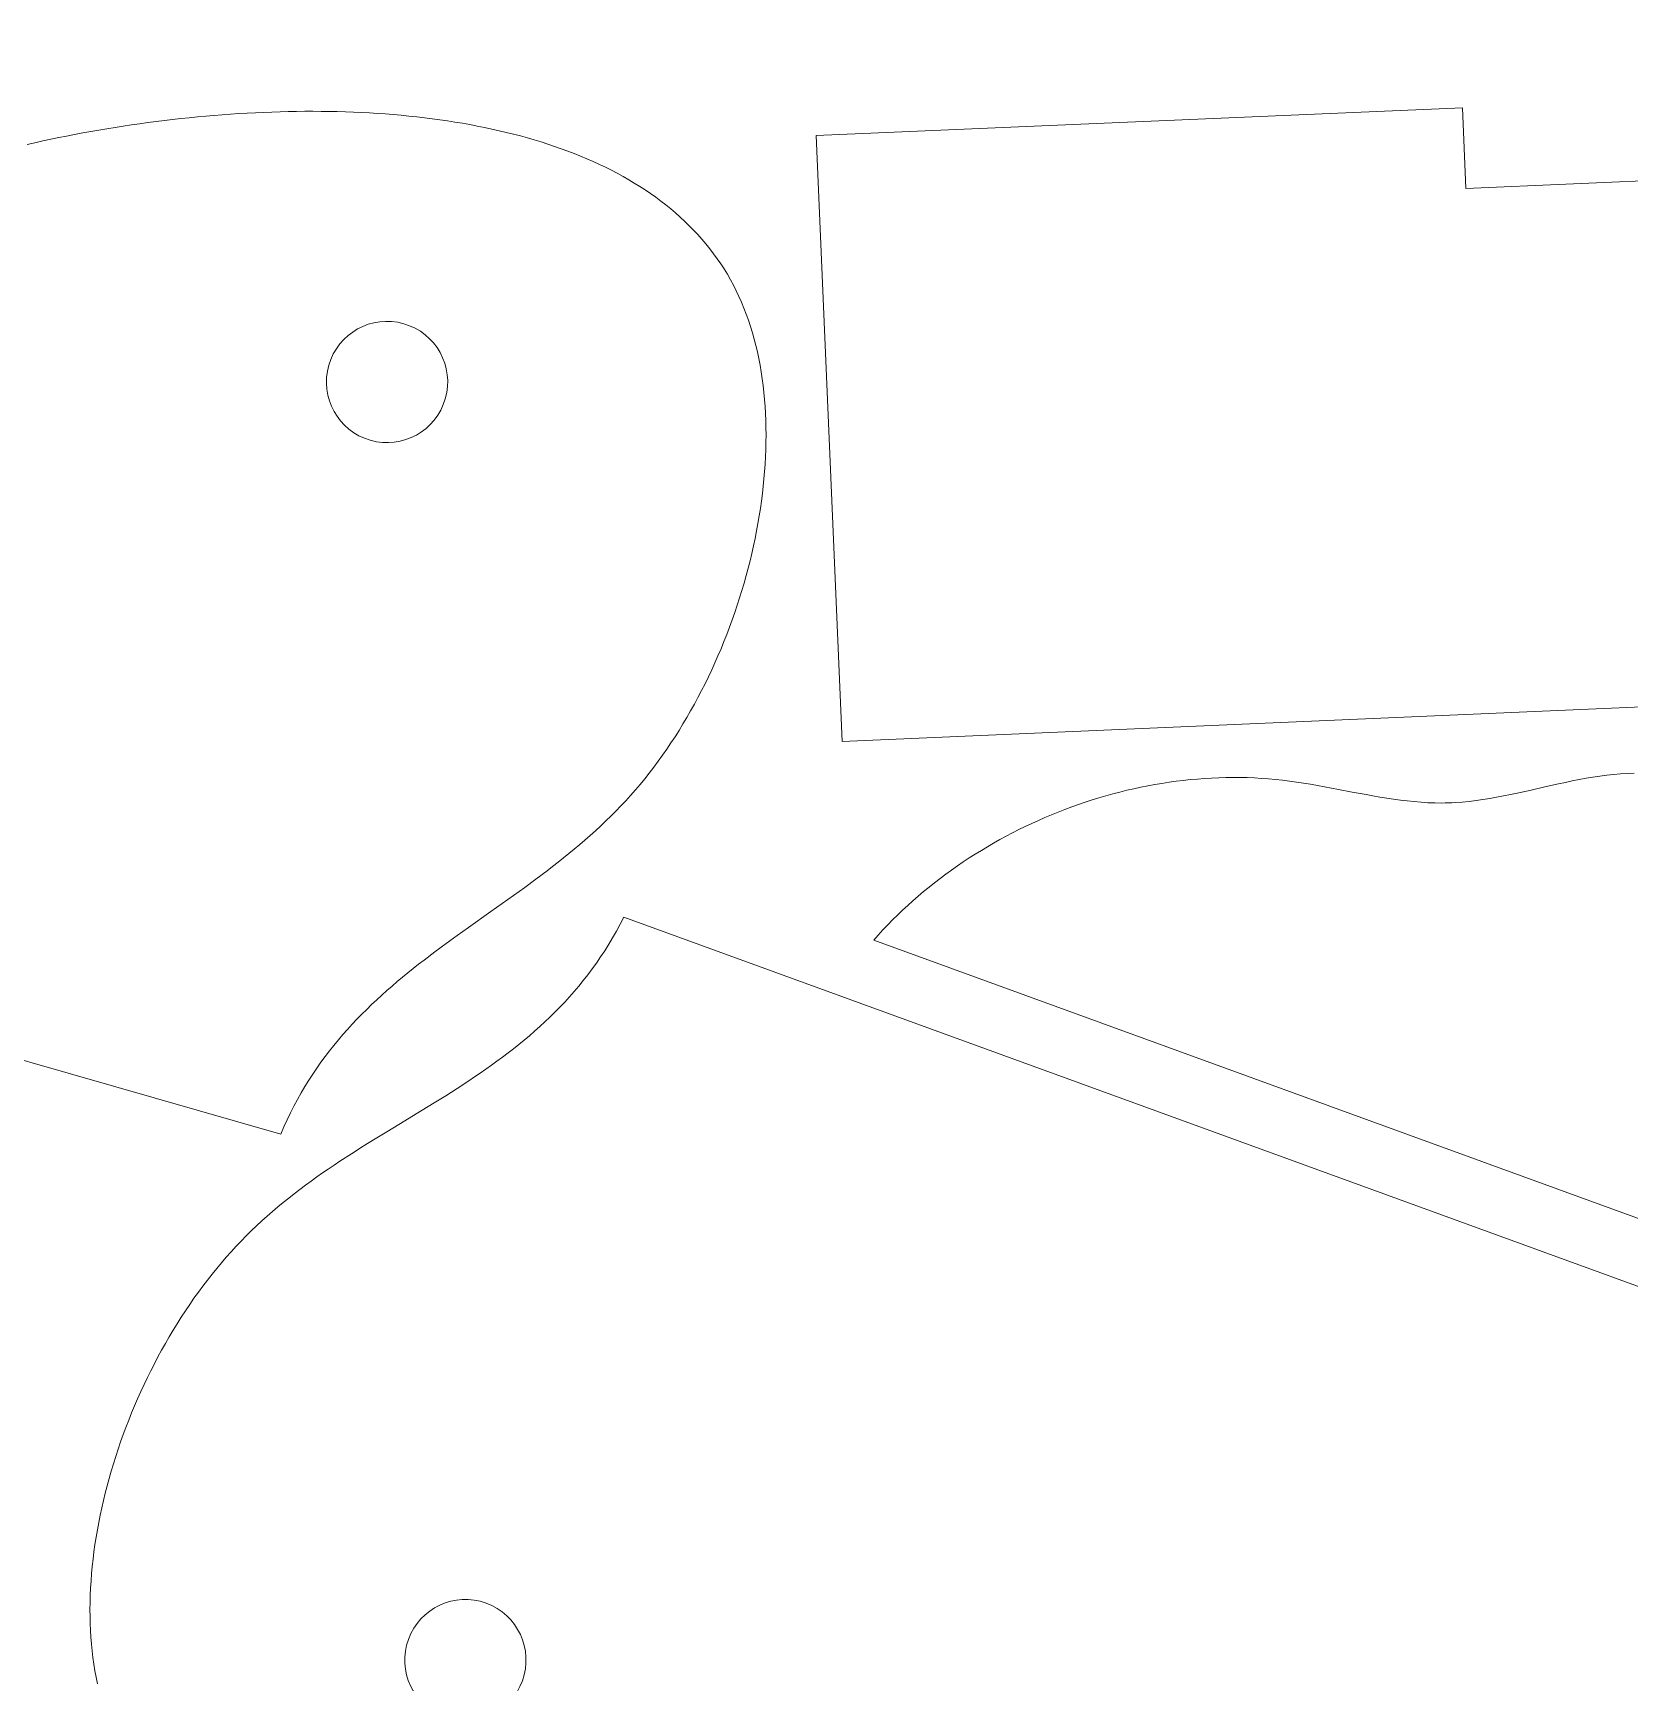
# Model space of a CAD drawing. Header units: inches. Extents: x 0.5 to 31.5, y 7.5 to 12.3.
# Drawn here: x 20.591 to 23.058, y 9.528 to 12.077 of the extents above; entities that cross this region are included whole.
import ezdxf

# ---------------------------------------------------------------- set-up
doc = ezdxf.new("R2010")
doc.units = ezdxf.units.IN
doc.header["$MEASUREMENT"] = 0
doc.layers.add('Layer 1', color=7, linetype='Continuous')

msp = doc.modelspace()

# ---------------------------------------------------------------- linework, layer by layer
at = {"layer": 'Layer 1', "lineweight": 0}
for points in [[(25.4847, 12.0773), (24.4856, 12.0343), (24.491, 11.9094), (24.0549, 11.8907), (24.0495, 12.0155), (23.3002, 11.9833), (23.3056, 11.8584), (22.806, 11.8369), (22.8007, 11.9618), (21.8016, 11.9188), (21.8419, 10.9821), (23.5903, 11.0574), (23.5849, 11.1823), (25.5196, 11.2656), (25.4847, 12.0773)], [(20.974, 10.375), (20.9788, 10.3861), (20.9838, 10.3971), (20.989, 10.4078), (20.9943, 10.4183), (20.9998, 10.4286), (21.0055, 10.4386), (21.0113, 10.4485), (21.0173, 10.4581), (21.0234, 10.4676), (21.0296, 10.4769), (21.036, 10.4859), (21.0426, 10.4948), (21.0492, 10.5036), (21.056, 10.5121), (21.0629, 10.5205), (21.07, 10.5287), (21.0771, 10.5368), (21.0844, 10.5448), (21.0917, 10.5526), (21.0992, 10.5603), (21.1068, 10.5678), (21.1144, 10.5752), (21.1222, 10.5825), (21.13, 10.5897), (21.138, 10.5968), (21.146, 10.6038), (21.154, 10.6107), (21.1622, 10.6175), (21.1704, 10.6242), (21.1787, 10.6308), (21.187, 10.6374), (21.1954, 10.6439), (21.2123, 10.6568), (21.2294, 10.6694), (21.2466, 10.6819), (21.264, 10.6943), (21.2988, 10.7189), (21.3163, 10.7313), (21.3337, 10.7437), (21.3511, 10.7563), (21.3684, 10.769), (21.3856, 10.7819), (21.3941, 10.7885), (21.4026, 10.7951), (21.411, 10.8019), (21.4194, 10.8086), (21.4277, 10.8155), (21.436, 10.8225), (21.4442, 10.8296), (21.4524, 10.8367), (21.4605, 10.844), (21.4685, 10.8514), (21.4764, 10.859), (21.4842, 10.8666), (21.492, 10.8744), (21.4997, 10.8823), (21.5072, 10.8904), (21.5147, 10.8986), (21.5221, 10.907), (21.5293, 10.9155), (21.5365, 10.9242), (21.5435, 10.9331), (21.5505, 10.9421), (21.5573, 10.9513), (21.564, 10.9606), (21.5706, 10.97), (21.5771, 10.9796), (21.5834, 10.9893), (21.5896, 10.9991), (21.5957, 11.009), (21.6017, 11.0191), (21.6076, 11.0293), (21.6133, 11.0396), (21.6189, 11.05), (21.6244, 11.0605), (21.6298, 11.0711), (21.635, 11.0817), (21.6401, 11.0925), (21.645, 11.1034), (21.6498, 11.1143), (21.6545, 11.1253), (21.659, 11.1363), (21.6634, 11.1475), (21.6677, 11.1587), (21.6718, 11.1699), (21.6758, 11.1812), (21.6796, 11.1925), (21.6833, 11.2039), (21.6868, 11.2153), (21.6902, 11.2268), (21.6934, 11.2383), (21.6965, 11.2498), (21.6994, 11.2613), (21.7022, 11.2728), (21.7048, 11.2844), (21.7072, 11.2959), (21.7095, 11.3075), (21.7116, 11.319), (21.7136, 11.3306), (21.7154, 11.3421), (21.717, 11.3537), (21.7185, 11.3652), (21.7198, 11.3766), (21.7209, 11.3881), (21.7219, 11.3995), (21.7227, 11.4109), (21.7233, 11.4222), (21.7237, 11.4335), (21.724, 11.4447), (21.7241, 11.4559), (21.724, 11.467), (21.7237, 11.4781), (21.7233, 11.489), (21.7226, 11.5), (21.7218, 11.5108), (21.7208, 11.5215), (21.7196, 11.5322), (21.7182, 11.5428), (21.7166, 11.5532), (21.7148, 11.5636), (21.7129, 11.5739), (21.7107, 11.5841), (21.7084, 11.5941), (21.7058, 11.604), (21.7031, 11.6138), (21.7001, 11.6235), (21.6969, 11.6331), (21.6936, 11.6425), (21.69, 11.6518), (21.6862, 11.6609), (21.6823, 11.6699), (21.6781, 11.6787), (21.6737, 11.6874), (21.6691, 11.6959), (21.6643, 11.7043), (21.6593, 11.7125), (21.6541, 11.7205), (21.6486, 11.7284), (21.643, 11.7361), (21.6372, 11.7437), (21.6313, 11.7512), (21.6251, 11.7585), (21.6187, 11.7656), (21.6122, 11.7726), (21.6055, 11.7794), (21.5986, 11.7861), (21.5915, 11.7927), (21.5843, 11.7991), (21.5769, 11.8054), (21.5693, 11.8115), (21.5615, 11.8175), (21.5536, 11.8233), (21.5456, 11.829), (21.5374, 11.8346), (21.529, 11.84), (21.5205, 11.8453), (21.5118, 11.8505), (21.503, 11.8555), (21.494, 11.8604), (21.485, 11.8651), (21.4757, 11.8697), (21.4664, 11.8742), (21.4569, 11.8786), (21.4472, 11.8828), (21.4375, 11.8869), (21.4276, 11.8909), (21.4176, 11.8947), (21.4075, 11.8984), (21.3972, 11.902), (21.3869, 11.9055), (21.3764, 11.9088), (21.3658, 11.912), (21.3551, 11.9151), (21.3444, 11.9181), (21.3335, 11.921), (21.3225, 11.9237), (21.3114, 11.9263), (21.3002, 11.9288), (21.289, 11.9312), (21.2776, 11.9335), (21.2662, 11.9356), (21.2547, 11.9377), (21.2431, 11.9396), (21.2314, 11.9414), (21.2196, 11.9432), (21.2078, 11.9448), (21.1959, 11.9462), (21.184, 11.9476), (21.1719, 11.9489), (21.1598, 11.9501), (21.1477, 11.9511), (21.1355, 11.9521), (21.1232, 11.953), (21.1109, 11.9537), (21.0985, 11.9544), (21.0861, 11.9549), (21.0737, 11.9554), (21.0612, 11.9557), (21.0487, 11.956), (21.0361, 11.9561), (21.0235, 11.9562), (21.0109, 11.9562), (20.9982, 11.956), (20.9855, 11.9558), (20.9728, 11.9555), (20.9601, 11.9551), (20.9473, 11.9546), (20.9346, 11.954), (20.9218, 11.9534), (20.909, 11.9526), (20.8962, 11.9518), (20.8834, 11.9508), (20.8706, 11.9498), (20.8578, 11.9487), (20.845, 11.9475), (20.8322, 11.9462), (20.8194, 11.9449), (20.8067, 11.9435), (20.7939, 11.942), (20.7812, 11.9404), (20.7684, 11.9387), (20.7557, 11.937), (20.7431, 11.9351), (20.7304, 11.9332), (20.7178, 11.9313), (20.7052, 11.9292), (20.6926, 11.9271), (20.6801, 11.9249), (20.6676, 11.9227), (20.6552, 11.9203), (20.6428, 11.918), (20.6305, 11.9155), (20.6182, 11.913), (20.6059, 11.9104), (20.5937, 11.9077), (20.5816, 11.905)], [(17.8546, 11.2694), (20.974, 10.375)], [(23.0664, 10.9329), (23.0558, 10.9325), (23.0452, 10.9318), (23.0345, 10.9309), (23.0239, 10.9298), (23.0132, 10.9284), (23.0026, 10.9268), (22.992, 10.925), (22.9813, 10.923), (22.9707, 10.921), (22.9601, 10.9187), (22.9494, 10.9164), (22.9281, 10.9117), (22.9069, 10.9068), (22.8856, 10.9021), (22.8749, 10.8998), (22.8643, 10.8977), (22.8537, 10.8956), (22.843, 10.8937), (22.8324, 10.892), (22.8218, 10.8905), (22.8112, 10.8892), (22.8005, 10.8882), (22.7899, 10.8874), (22.7846, 10.8872), (22.7793, 10.887), (22.774, 10.8869), (22.7687, 10.8868), (22.7581, 10.8869), (22.7475, 10.8873), (22.7369, 10.888), (22.7263, 10.8889), (22.7156, 10.89), (22.705, 10.8912), (22.6944, 10.8927), (22.6838, 10.8943), (22.6731, 10.896), (22.6625, 10.8978), (22.6518, 10.8997), (22.6305, 10.9037), (22.6091, 10.9078), (22.5876, 10.9119), (22.5768, 10.9138), (22.5661, 10.9157), (22.5553, 10.9174), (22.5445, 10.9191), (22.5336, 10.9206), (22.5228, 10.922), (22.5119, 10.9231), (22.501, 10.9241), (22.49, 10.9249), (22.4791, 10.9255), (22.4681, 10.926), (22.4571, 10.9262), (22.4461, 10.9263), (22.4351, 10.9262), (22.4241, 10.9259), (22.4131, 10.9254), (22.4021, 10.9247), (22.3911, 10.9239), (22.3801, 10.9229), (22.3691, 10.9217), (22.3582, 10.9204), (22.3472, 10.9189), (22.3363, 10.9172), (22.3253, 10.9154), (22.3144, 10.9134), (22.3035, 10.9112), (22.2927, 10.9088), (22.2819, 10.9064), (22.2711, 10.9037), (22.2603, 10.9009), (22.2496, 10.8979), (22.2389, 10.8948), (22.2283, 10.8915), (22.2177, 10.8881), (22.2072, 10.8845), (22.1967, 10.8808), (22.1863, 10.8769), (22.1759, 10.8728), (22.1656, 10.8687), (22.1554, 10.8644), (22.1452, 10.8599), (22.1351, 10.8553), (22.125, 10.8506), (22.1151, 10.8457), (22.1052, 10.8407), (22.0954, 10.8355), (22.0856, 10.8302), (22.076, 10.8248), (22.0664, 10.8192), (22.057, 10.8136), (22.0476, 10.8077), (22.0383, 10.8018), (22.0291, 10.7957), (22.02, 10.7895), (22.011, 10.7832), (22.0022, 10.7768), (21.9934, 10.7702), (21.9848, 10.7636), (21.9762, 10.7568), (21.9678, 10.7499), (21.9595, 10.7428), (21.9513, 10.7357), (21.9432, 10.7285), (21.9353, 10.7211), (21.9275, 10.7136), (21.9199, 10.706), (21.9123, 10.6984), (21.9049, 10.6906), (21.8977, 10.6827), (21.8906, 10.6747), (24.9399, 9.5648)], [(21.5042, 10.7101), (21.4986, 10.6993), (21.4929, 10.6887), (21.487, 10.6784), (21.4809, 10.6683), (21.4747, 10.6584), (21.4684, 10.6488), (21.4619, 10.6394), (21.4552, 10.6302), (21.4485, 10.6212), (21.4416, 10.6124), (21.4346, 10.6038), (21.4274, 10.5953), (21.4202, 10.5871), (21.4128, 10.579), (21.4053, 10.5711), (21.3977, 10.5634), (21.39, 10.5558), (21.3822, 10.5484), (21.3743, 10.5412), (21.3664, 10.534), (21.3583, 10.527), (21.3501, 10.5202), (21.3419, 10.5134), (21.3336, 10.5068), (21.3252, 10.5003), (21.3167, 10.4939), (21.3081, 10.4876), (21.2995, 10.4813), (21.2909, 10.4752), (21.2822, 10.4692), (21.2734, 10.4632), (21.2646, 10.4573), (21.2468, 10.4456), (21.2289, 10.4342), (21.2108, 10.423), (21.1926, 10.4118), (21.1562, 10.3896), (21.1379, 10.3785), (21.1196, 10.3674), (21.1014, 10.356), (21.0833, 10.3446), (21.0652, 10.3328), (21.0563, 10.3269), (21.0473, 10.3209), (21.0385, 10.3148), (21.0296, 10.3086), (21.0208, 10.3023), (21.0121, 10.2959), (21.0034, 10.2894), (20.9948, 10.2828), (20.9862, 10.2761), (20.9777, 10.2693), (20.9693, 10.2623), (20.9609, 10.2553), (20.9526, 10.248), (20.9444, 10.2407), (20.9363, 10.2331), (20.9283, 10.2255), (20.9203, 10.2176), (20.9125, 10.2096), (20.9048, 10.2014), (20.8971, 10.1931), (20.8896, 10.1846), (20.8821, 10.1759), (20.8748, 10.1671), (20.8676, 10.1582), (20.8604, 10.1491), (20.8534, 10.1398), (20.8465, 10.1305), (20.8397, 10.121), (20.8331, 10.1113), (20.8265, 10.1016), (20.8201, 10.0917), (20.8137, 10.0817), (20.8075, 10.0717), (20.8015, 10.0615), (20.7955, 10.0512), (20.7897, 10.0408), (20.784, 10.0303), (20.7784, 10.0198), (20.773, 10.0091), (20.7677, 9.9984), (20.7625, 9.9876), (20.7575, 9.9767), (20.7526, 9.9658), (20.7479, 9.9548), (20.7433, 9.9438), (20.7388, 9.9327), (20.7345, 9.9215), (20.7303, 9.9103), (20.7263, 9.8991), (20.7224, 9.8879), (20.7187, 9.8766), (20.7152, 9.8652), (20.7118, 9.8539), (20.7085, 9.8425), (20.7054, 9.8312), (20.7025, 9.8198), (20.6997, 9.8084), (20.6971, 9.797), (20.6947, 9.7857), (20.6924, 9.7743), (20.6903, 9.7629), (20.6884, 9.7516), (20.6866, 9.7403), (20.6851, 9.729), (20.6837, 9.7177), (20.6824, 9.7065), (20.6814, 9.6953), (20.6805, 9.6842), (20.6798, 9.6731), (20.6793, 9.662), (20.679, 9.651), (20.6789, 9.6401), (20.679, 9.6292), (20.6792, 9.6184), (20.6797, 9.6077), (20.6803, 9.5971), (20.6812, 9.5865), (20.6822, 9.576), (20.6835, 9.5657), (20.6849, 9.5554), (20.6866, 9.5452), (20.6884, 9.5351), (20.6905, 9.5251)], [(24.5536, 9.6003), (21.5042, 10.7101)]]:
    msp.add_lwpolyline(points, dxfattribs=at)
for points in [[(21.164, 11.6279), (21.1142, 11.6421), (21.0623, 11.6134), (21.0481, 11.5636), (21.0338, 11.5138), (21.0626, 11.4619), (21.1123, 11.4476), (21.1621, 11.4334), (21.214, 11.4621), (21.2283, 11.5119), (21.2426, 11.5617), (21.2138, 11.6136), (21.164, 11.6279)], [(21.2272, 9.4735), (21.2759, 9.4558), (21.3297, 9.4809), (21.3474, 9.5296), (21.3651, 9.5782), (21.34, 9.632), (21.2914, 9.6497), (21.2427, 9.6674), (21.1889, 9.6423), (21.1712, 9.5937), (21.1535, 9.545), (21.1786, 9.4912), (21.2272, 9.4735)]]:
    msp.add_open_spline(points, degree=3, knots=[0, 0, 0, 0, 1, 1, 1, 2, 2, 2, 3, 3, 3, 4, 4, 4, 4], dxfattribs=at)

doc.saveas('drawing.dxf')
